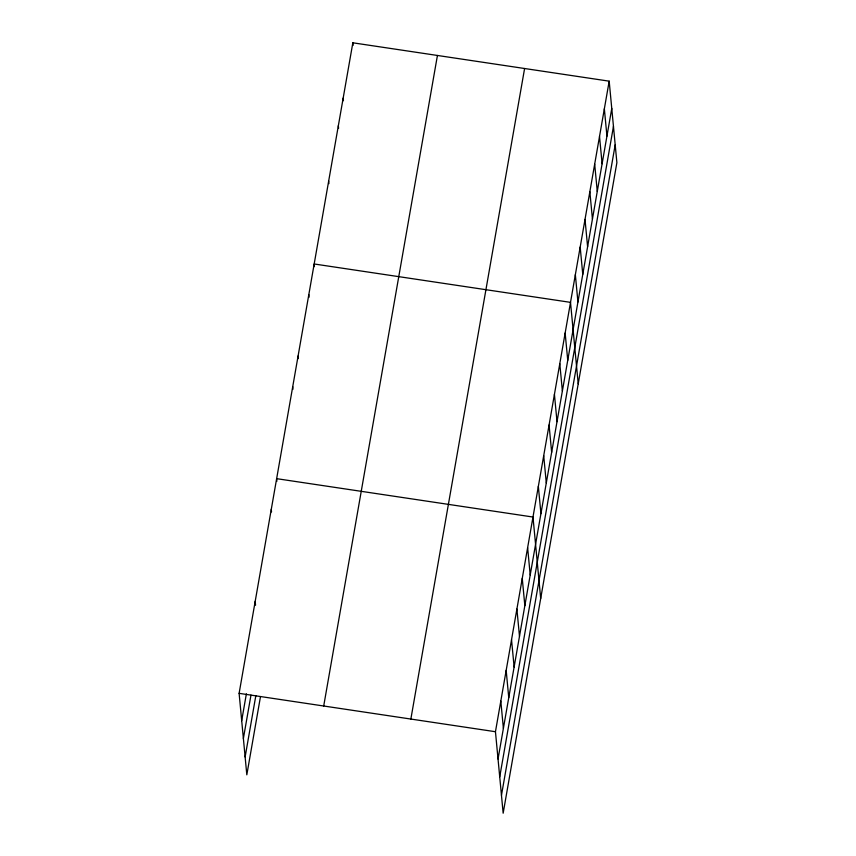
<?xml version="1.0" encoding="UTF-8"?>
<svg xmlns="http://www.w3.org/2000/svg" width="856" height="856" viewBox="0 0 856 856"><rect width="100%" height="100%" fill="white"/><g stroke="black" fill="none" stroke-linecap="round" stroke-linejoin="round"><path stroke-width="1.28" d="M260.438 696.88L246.817 774.83L239.113 693.339L352.843 42.8L609.183 81.17L616.887 162.661L503.157 813.2L495.453 731.72L609.183 81.17M241.692 720.656L246.378 693.82M243.382 738.525L250.979 695.083M245.126 756.95L255.848 695.607M323.707 706.007L437.437 55.458M410.859 719.051L524.6 68.512M498.031 759.026L611.773 108.477M499.722 776.906L613.463 126.356M501.466 795.32L615.197 144.782M239.113 693.339L495.453 731.72M604.357 108.819L606.936 136.125M599.521 136.468L602.1 163.774M594.685 164.117L597.263 191.423M589.848 191.765L592.438 219.072M585.023 219.414L587.601 246.721M580.186 247.063L582.765 274.369M575.35 274.712L577.928 302.018M578.217 383.841L570.513 302.361L314.173 263.98L314.42 266.591M565.153 333.027L567.742 360.333M559.792 363.693L562.371 390.999M554.431 394.359L557.01 421.676M549.071 425.036L551.649 452.343M543.71 455.702L546.288 483.009M538.349 486.369L540.928 513.675M540.692 598.515L532.988 517.035L276.638 478.665L276.884 481.265M527.628 547.712L530.206 575.018M522.256 578.378L524.846 605.684M516.896 609.044L519.485 636.35M511.535 639.71L514.124 667.017M506.174 670.376L508.753 697.683M500.814 701.053L503.392 728.36M352.843 42.8L353.089 45.4M343.181 98.098L343.427 100.698M338.345 125.746L338.591 128.347M328.672 181.044L328.918 183.644M308.813 294.657L309.059 297.257M298.091 355.989L298.337 358.589M292.731 386.655L292.977 389.255M271.277 509.331L271.523 511.931M255.195 601.34L255.559 605.235"/></g></svg>
